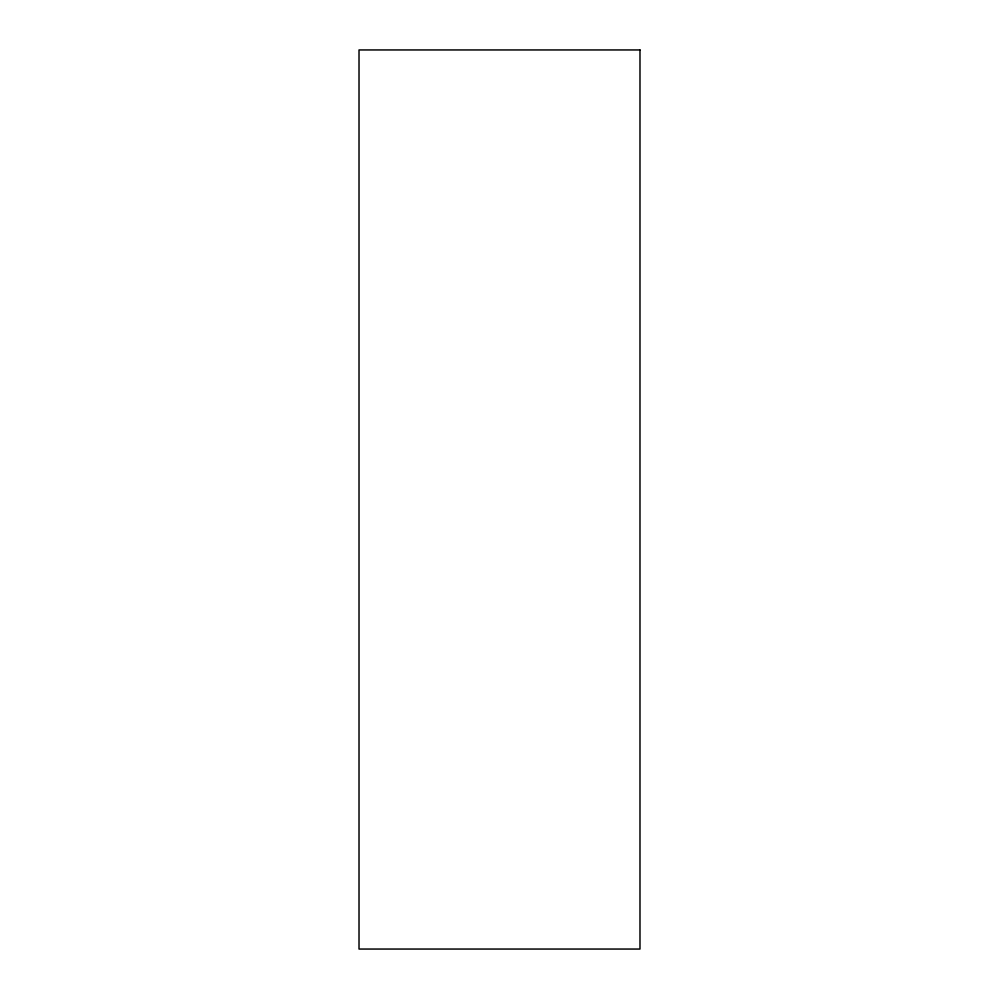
<?xml version="1.0" encoding="UTF-8"?>
<svg xmlns="http://www.w3.org/2000/svg" width="999" height="999" viewBox="0 0 999 999"><rect width="100%" height="100%" fill="white"/><g stroke="black" fill="none" stroke-linecap="round" stroke-linejoin="round"><path stroke-width="1.5" d="M639.984 49.95L359.016 49.95L359.016 949.05L639.984 949.05L639.984 49.95"/></g></svg>
